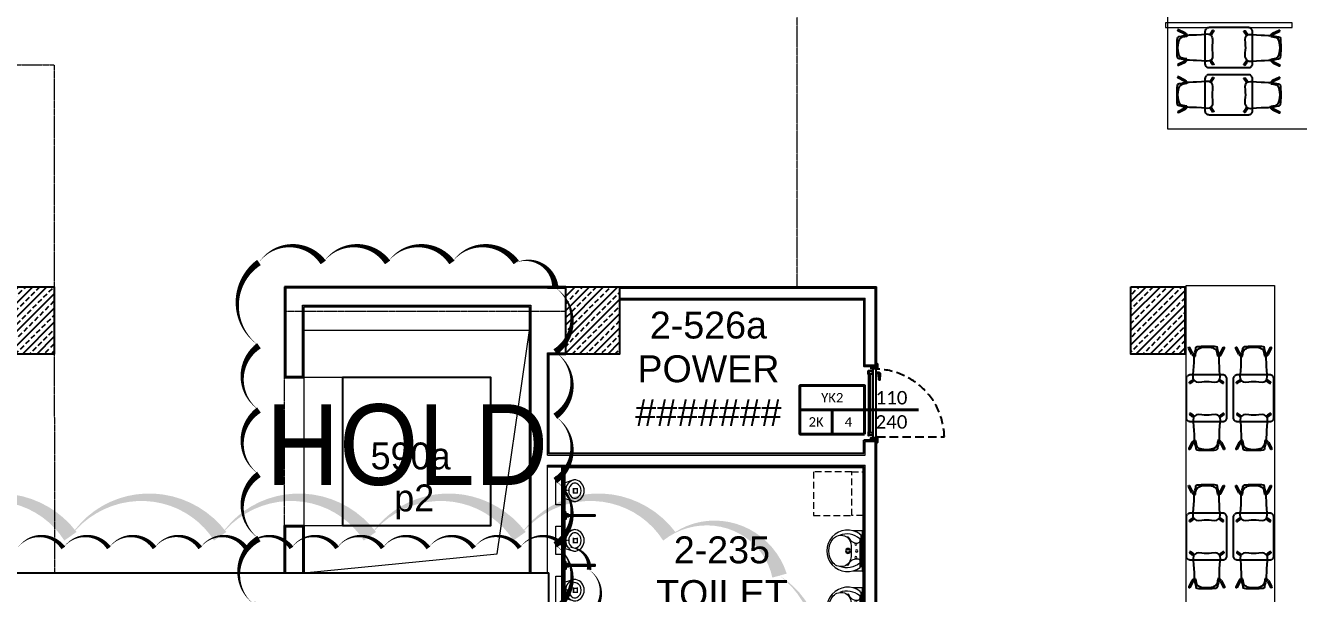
# Model space of a CAD drawing. Header units: centimetres. Extents: x -678439 to 55805, y -426864 to 17948.
# Drawn here: x 46867 to 48759, y 10968 to 11813 of the extents above; entities that cross this region are included whole.
import ezdxf
from ezdxf.enums import TextEntityAlignment as Align

# ---------------------------------------------------------------- set-up
doc = ezdxf.new("R2010")
doc.units = ezdxf.units.CM
doc.header["$LTSCALE"] = 0.01
doc.header["$MEASUREMENT"] = 0
for name, pattern in [('AM_DIN_G_W050', [13.75, 9.75, -1.5, 1, -1.5]), ('DASHED2', [9.525, 6.35, -3.175]), ('HIDDEN', [9.525, 6.35, -3.175]), ('HIDDEN2', [0.1875, 0.125, -0.0625])]:
    doc.linetypes.add(name, pattern=pattern)
doc.layers.get('0').update_dxf_attribs({"lineweight": 0})
for name, color, linetype in [('AG-02', 152, 'Continuous'), ('AG-DOOR', 2, 'Continuous'), ('AG-DOOR-OPENING', 9, 'HIDDEN'), ('AG-PLASTER', 73, 'Continuous'), ('AG-STEEL', 122, 'Continuous'), ('CAM', 1, 'Continuous'), ('KPL1', 143, 'Continuous'), ('V-0_Hatch_Concrete', 252, 'Continuous'), ('V-2_Column', 160, 'Continuous'), ('V-5_Mechanical', 222, 'Continuous')]:
    doc.layers.add(name, color=color, linetype=linetype)
for name, color, linetype, lineweight in [('Ag-040', 2, 'Continuous', 20), ('AG-DOOR-NOTATION-FIRE', 1, 'Continuous', 40), ('AG-Furniture', 9, 'Continuous', 9), ('AG-Wall', 4, 'Continuous', 20), ('AG-WALL-GYP-GREEN', 83, 'Continuous', 20), ('AI-040 @ 250', 2, 'Continuous', 20), ('HOLD', 7, 'Continuous', 0), ('R3', 4, 'Continuous', 0), ('shaft', 3, 'Continuous', 20), ('SP2-Flooring', 4, 'DASHED2', 9)]:
    doc.layers.add(name, color=color, linetype=linetype, lineweight=lineweight)
doc.styles.add('Arial', font='arial.ttf')
doc.styles.add('ARIAL-ING', font='arial.ttf')
doc.styles.add('CALIBRI LIGHT', font='calibril.ttf')
doc.styles.add('IIS IKEA SANS', font='')
doc.styles.get('IIS IKEA SANS').set_extended_font_data('IKEA Sans')

# ---------------------------------------------------------------- blocks, each defined once
blk = doc.blocks.new('150714_ARSA$0$KOLON 80X120')
at = {"layer": 'V-0_Hatch_Concrete'}
h = blk.add_hatch(dxfattribs=at)
h.set_pattern_fill('ANSI33', color=256, scale=60)
h.set_pattern_definition([(45, (-19036.79, -4512.143), (-10.606602, 10.606602), []), (45, (-19026.183, -4512.143), (-10.606602, 10.606602), [7.5, -3.75])])
h.paths.add_polyline_path([(0, 100), (80, 100), (80, 0), (0, 0)])
at = {"layer": 'V-2_Column'}
blk.add_lwpolyline([(0, 100), (80, 100), (80, 0), (0, 0), (0, 100)], dxfattribs=at)
blk = doc.blocks.new('Slab_9_1', base_point=(-85903, -46600))
at = {"layer": 'SP2-Flooring', "color": 209}
blk.add_lwpolyline([(-47400, -55000), (-38201, -55000), (-38199, -62550), (-34780, -62550), (-34780, -58660), (-30600, -58660), (-30600, -58300), (-29800, -58300), (-29800, -58300), (-27160, -58300), (-27160, -51329)], dxfattribs=at)
blk = doc.blocks.new('*U93')
at = {"style": 'Arial'}
for tag, p in [('NO', (1.676, 0.8)), ('MAHAL', (1.676, -1.8)), ('ALAN', (1.676, -4.4))]:
    blk.add_attdef(tag, text='', height=1.6, dxfattribs=at).set_placement(p, align=Align.MIDDLE_CENTER)
blk = doc.blocks.new('*U273')
blk.add_lwpolyline([(1000, -450), (2200, -450), (2200, 450), (1000, 450)], close=True)
for points in [[(2200, 0), (0, 0)], [(1600, -450), (1600, 0)]]:
    blk.add_lwpolyline(points)
at = {"style": 'CALIBRI LIGHT'}
for tag, height, p in [('GENİŞLİK', 250, (500, 225)), ('KAPIKODU', 175, (1600, 225)), ('YÜKSEKLİK', 250, (500, -225)), ('KATTAKI.SAYISI', 175, (1300, -225)), ('BULUNDUGU.KAT', 175, (1900, -225))]:
    blk.add_attdef(tag, text='', height=height, dxfattribs=at).set_placement(p, align=Align.MIDDLE_CENTER)
blk = doc.blocks.new('A$C32196F0F')
at = {"color": 122}
for p, q in [((11, 3.5), (10.5, 3.5)), ((10.5, 3.5), (10.5, 0.3)), ((15.2, 0), (10.8, 0)), ((11, 6.5), (11, 7.5)), ((15, 6.5), (15, 7.5)), ((15.5, 3.5), (15, 3.5)), ((15.5, 3.5), (15.5, 0.3)), ((15.5, 3), (101.5, 3)), ((15.5, 0.5), (101.5, 0.5)), ((101.5, 3.5), (102, 3.5)), ((101.5, 3.5), (101.5, 0.3)), ((101.8, 0), (106.2, 0)), ((102, 6.5), (102, 7.5)), ((106, 6.5), (106, 7.5)), ((106, 3.5), (106.5, 3.5)), ((106.5, 3.5), (106.5, 0.3))]:
    blk.add_line(p, q, dxfattribs=at)
at = {"linetype": 'HIDDEN2'}
for p, q in [((109.9, 12.8), (107.4, 12.8)), ((108.7, 11.6), (108.7, 14.1))]:
    blk.add_line(p, q, dxfattribs=at)
at = {"color": 122}
for points in [[(7, 4.3), (7, 13.8, 0.414214), (6.8, 14), (0.2, 14, 0.414214), (0, 13.8), (0, 12.5), (0.1, 12.5), (0.1, 13.8, -0.414214), (0.2, 13.9), (6.8, 13.9, -0.414214), (6.8, 13.8), (6.8, 4.3), (6.8, 4.3, -0.414214), (6.7, 4.2), (3.5, 4.2), (3.5, 4.2), (3.5, 4), (6.7, 4, 0.414214), (7, 4.3)], [(110, 4.3), (110, 13.8, -0.414214), (110.2, 14), (116.8, 14, -0.414214), (117, 13.8), (117, 12.5), (116.8, 12.5), (116.8, 13.8, 0.414214), (116.8, 13.9), (110.2, 13.9, 0.414214), (110.1, 13.8), (110.1, 4.3), (110.1, 4.3, 0.414214), (110.3, 4.2), (113.5, 4.2), (113.5, 4.2), (113.5, 4), (110.3, 4, -0.414214), (110, 4.3)]]:
    blk.add_lwpolyline(points, format="xyb", dxfattribs=at)
blk.add_lwpolyline([(110, 7.5), (7, 7.5), (7, 11.5), (110, 11.5)], close=True)
for points in [[(15, 6.5), (11, 6.5), (11, 1.5), (15, 1.5)], [(102, 6.5), (106, 6.5), (106, 1.5), (102, 1.5)]]:
    blk.add_lwpolyline(points, close=True, dxfattribs=at)
at = {"color": 253}
blk.add_lwpolyline([(12.2, 12), (12.2, 14.9, -0.414214), (15.2, 17.9), (23.7, 17.4, -0.502224), (24.2, 16.7), (23.9, 15.9), (23.9, 15.9), (15.2, 15.4, 0.414214), (14.2, 14.4), (14.2, 12)], format="xyb", dxfattribs=at)
at = {"linetype": 'HIDDEN2'}
for radius in [0.75, 0.5]:
    blk.add_circle((108.7, 12.8), radius, dxfattribs=at)
at = {"color": 122}
for centre, start, end in [((10.8, 0.3), 180, 270), ((15.2, 0.3), 270, 360), ((101.8, 0.3), 180, 270), ((106.2, 0.3), 270, 360)]:
    blk.add_arc(centre, 0.3, start, end, dxfattribs=at)
at = {"layer": 'AG-DOOR-OPENING', "color": 9, "linetype": 'HIDDEN', "ltscale": 200}
blk.add_line((108.7, 12.8), (108.7, 113.2), dxfattribs=at)
blk.add_arc((111.2, 9.8), 103.4, 91.3869, 179.1783, dxfattribs=at)
blk = doc.blocks.new('DURAVIT-PISUAR-PLAN')
at = {"color": 4, "linetype": 'AM_DIN_G_W050', "ltscale": 2}
blk.add_line((0, -69), (0, 17), dxfattribs=at)
for p, q in [((-31, -124), (-31, -186)), ((-21, -131), (21, -131)), ((-2, -56), (2, -56)), ((31, -124), (31, -186)), ((-2, -240), (2, -240))]:
    blk.add_line(p, q)
blk.add_lwpolyline([(159, -161, 0.094756), (159, -135, 0.028832), (154, -118), (118, -3, 0.32681), (113, 0), (-113, 0, 0.32681), (-118, -3), (-154, -118, 0.028832), (-159, -135, 0.094756), (-159, -161, 0.374692), (0, -285, 0.374692)], format="xyb", close=True)
for centre, radius, start, end in [((-8, -164), 153, 86.8567, 169.019), ((-43, -148), 70, 155.158, 204.842), ((-8, -164), 108, 86.8518, 155.158), ((-8, -132), 108, 204.842, 273.1482), ((0, -315), 194, 78.4794, 101.6014), ((0, 5), 194, 258.3986, 281.5206), ((8, -164), 153, 10.981, 93.1433), ((8, -164), 108, 24.842, 93.1482), ((8, -132), 108, 266.8518, 335.158), ((43, -148), 70, 335.158, 24.842)]:
    blk.add_arc(centre, radius, start, end)
blk = doc.blocks.new('A$C502F7B7C')
at = {"layer": 'AG-Furniture'}
blk.add_lwpolyline([(0, 4), (0, 46), (11, 46), (11, 4)], close=True, dxfattribs=at)
at = {"layer": 'AG-STEEL', "ltscale": 10}
for points in [[(11, 46), (9, 46), (9, 50), (11, 50)], [(9.2, 49.8), (10.8, 49.8), (10.8, 46.2), (9.2, 46.2)], [(11, 4), (9, 4), (9, 0), (11, 0)], [(9.2, 0.2), (10.8, 0.2), (10.8, 3.8), (9.2, 3.8)]]:
    blk.add_lwpolyline(points, close=True, dxfattribs=at)
at = {"layer": 'AG-Furniture', "ltscale": 0.0002, "xscale": 0.1, "yscale": 0.1, "zscale": 0.1, "rotation": 89.99999999999997}
blk.add_blockref('DURAVIT-PISUAR-PLAN', (13.3, 25), dxfattribs=at)
blk = doc.blocks.new('A$C0AC67A3C')
at = {"layer": 'AG-DOOR'}
for points in [[(5, 6.2), (5, 7.7), (1.5, 7.7), (1.5, 10.6), (0, 10.6), (0, 6.2)], [(5, 5), (5, 3.5), (1.5, 3.5), (1.5, 0), (0, 0), (0, 5)]]:
    blk.add_lwpolyline(points, dxfattribs=at)
blk.add_lwpolyline([(0, 5), (45, 5), (45, 6.2), (0, 6.2)], close=True, dxfattribs=at)
blk = doc.blocks.new('A$C43686071')
for p, q in [((54, 61), (38.8, 61)), ((49.5, 54.6), (49.5, 16)), ((54, 1), (38.8, 1))]:
    blk.add_line(p, q)
for points in [[(51, 7.3), (49.5, 7.3), (49.5, 6.1, -1.989975), (49.5, 55.8), (49.5, 54.6), (51, 54.6)], [(9.6, 12.9, 0.69845), (36, 22.6), (36, 39.4, 0.69845), (9.6, 49.1, 0.366646), (9.6, 12.9)]]:
    blk.add_lwpolyline(points, format="xyb", close=True)
for points in [[(29.7, 51.6, -0.361215), (32.3, 51.6, 0.349763), (45.5, 42.7, 0.574856), (48.9, 49.1, 0.271647), (19.2, 54.2, 0.271647)], [(29.7, 10.3, 0.361215), (32.3, 10.4, -0.349763), (45.5, 19.3, -0.574856), (48.9, 12.8, -0.271647), (19.2, 7.7, -0.271647)]]:
    blk.add_lwpolyline(points, format="xyb")
for centre, radius in [((43.3, 41), 1.5), ((31.5, 31), 3.75), ((31.5, 31), 2.25), ((43.3, 21), 1.5), ((44.2, 31), 1.75)]:
    blk.add_circle(centre, radius)
blk = doc.blocks.new('ART_00113592_P')
at = {"color": 0, "linetype": 'Continuous', "lineweight": -3}
for p, q in [((0, -60), (1, -49)), ((0, -540), (0, -60)), ((1, -49), (4, -39)), ((4, -39), (8, -30)), ((8, -30), (14, -21)), ((14, -21), (21, -14)), ((21, -14), (30, -8)), ((30, -8), (39, -4)), ((39, -4), (49, -1)), ((49, -1), (60, 0)), ((60, 0), (640, 0)), ((640, 0), (651, -1)), ((651, -1), (661, -4)), ((661, -4), (670, -8)), ((670, -8), (679, -14)), ((686, -21), (679, -14)), ((692, -30), (686, -21)), ((696, -39), (692, -30)), ((699, -49), (696, -39)), ((700, -60), (699, -49)), ((700, -540), (700, -60)), ((700, -60), (700, -60)), ((1, -551), (0, -540)), ((4, -561), (1, -551)), ((8, -570), (4, -561)), ((692, -570), (696, -561)), ((696, -561), (699, -551)), ((699, -551), (700, -540)), ((14, -579), (8, -570)), ((21, -586), (14, -579)), ((21, -586), (30, -592)), ((30, -592), (39, -596)), ((39, -596), (49, -599)), ((49, -599), (60, -600)), ((60, -600), (640, -600)), ((640, -600), (651, -599)), ((651, -599), (661, -596)), ((661, -596), (670, -592)), ((670, -592), (679, -586)), ((679, -586), (686, -579)), ((686, -579), (692, -570))]:
    blk.add_line(p, q, dxfattribs=at)
blk = doc.blocks.new('ART_00104314_P')
at = {"color": 0, "linetype": 'Continuous', "lineweight": -3}
for p, q in [((225, 0), (268, 0)), ((268, 0), (312, 0)), ((0, -28), (1, -14)), ((46, -123), (0, -28)), ((1, -14), (15, -15)), ((61, -109), (15, -15)), ((46, -123), (62, -139)), ((61, -109), (76, -125)), ((62, -139), (83, -154)), ((76, -125), (85, -131)), ((80, -245), (82, -187)), ((82, -187), (83, -149)), ((83, -149), (86, -116)), ((84, -154), (100, -150)), ((86, -116), (93, -93)), ((93, -93), (101, -65)), ((100, -150), (104, -120)), ((101, -65), (105, -37)), ((104, -120), (107, -97)), ((105, -37), (107, -27)), ((107, -27), (114, -13)), ((107, -97), (116, -69)), ((114, -13), (126, -6)), ((116, -69), (136, -43)), ((126, -6), (155, -2)), ((136, -43), (159, -32)), ((155, -2), (186, -1)), ((159, -32), (177, -25)), ((177, -25), (198, -20)), ((186, -1), (225, 0)), ((198, -20), (226, -16)), ((226, -16), (268, -12)), ((268, -12), (310, -16)), ((310, -16), (337, -20)), ((312, 0), (349, -1)), ((337, -20), (358, -25)), ((349, -1), (382, -1)), ((358, -25), (376, -32)), ((376, -32), (399, -43)), ((382, -1), (406, -5)), ((419, -71), (399, -43)), ((406, -5), (419, -11)), ((427, -22), (419, -11)), ((430, -120), (419, -71)), ((430, -38), (427, -22)), ((435, -65), (430, -38)), ((434, -150), (430, -120)), ((434, -150), (451, -155)), ((443, -94), (435, -65)), ((448, -117), (443, -94)), ((452, -150), (448, -117)), ((450, -130), (456, -126)), ((452, -153), (469, -141)), ((453, -188), (452, -150)), ((455, -245), (453, -188)), ((456, -126), (471, -110)), ((469, -141), (486, -124)), ((471, -110), (517, -15)), ((486, -124), (532, -28)), ((517, -15), (531, -15)), ((532, -28), (531, -15)), ((69, -413), (75, -366)), ((75, -366), (79, -294)), ((79, -294), (80, -245)), ((457, -294), (455, -245)), ((461, -366), (457, -294)), ((466, -414), (461, -366)), ((11, -548), (13, -534)), ((11, -548), (25, -551)), ((13, -534), (51, -507)), ((25, -551), (62, -524)), ((51, -507), (67, -496)), ((62, -524), (79, -512)), ((67, -447), (69, -413)), ((67, -451), (67, -447)), ((69, -479), (67, -451)), ((67, -496), (74, -491)), ((82, -509), (69, -479)), ((79, -512), (82, -510)), ((83, -510), (82, -509)), ((83, -510), (114, -529)), ((114, -529), (141, -534)), ((141, -534), (194, -531)), ((194, -531), (231, -526)), ((231, -526), (268, -525)), ((268, -525), (303, -526)), ((303, -526), (341, -530)), ((341, -530), (392, -534)), ((392, -534), (419, -530)), ((419, -530), (450, -512)), ((450, -512), (464, -489)), ((450, -512), (450, -512)), ((451, -511), (452, -511)), ((452, -511), (468, -523)), ((461, -493), (463, -495)), ((463, -495), (480, -507)), ((464, -489), (468, -452)), ((468, -447), (466, -414)), ((468, -452), (468, -447)), ((468, -523), (506, -550)), ((480, -507), (518, -534)), ((506, -550), (520, -548)), ((520, -548), (518, -534))]:
    blk.add_line(p, q, dxfattribs=at)
blk = doc.blocks.new('A$C4C4F46C8')
at = {"layer": 'AG-Furniture', "color": 251}
for points, elevation in [([(-16654, 11630), (-8550, 11630), (-8550, 2742), (-16654, 2742)], 427), ([(-16380, 420), (-15065, 420), (-15065, -12747), (-16380, -12747)], 1005)]:
    blk.add_lwpolyline(points, close=True, dxfattribs=dict(at, elevation=elevation))
at = {"layer": 'AG-Furniture'}
blk.add_lwpolyline([(-16687, 4254), (-14802, 4254), (-14802, 4324), (-16687, 4324)], close=True, dxfattribs=at)
at = {"layer": 'AG-Furniture', "ltscale": 0.3, "extrusion": (0, 0, -1), "zscale": -1}
for p, rotation in [((16520, 4222, 720), 270), ((16520, 4222, 720), 270), ((14970, 3686, 720), 90), ((14970, 3686, 720), 90), ((16520, 3521, 720), 270), ((16520, 3521, 720), 270), ((14970, 2986, 720), 90), ((14970, 2986, 720), 90)]:
    blk.add_blockref('ART_00104314_P', p, dxfattribs=dict(at, rotation=rotation))
for p in [(15395, 4254), (15395, 4254), (15395, 3554), (15395, 3554)]:
    blk.add_blockref('ART_00113592_P', p, dxfattribs=at)
at = {"layer": 'AG-Furniture', "ltscale": 0.3}
for name, p, rotation in [('ART_00104314_P', (-16343, -483, -720), 359.9999879412392), ('ART_00104314_P', (-16343, -483, -720), 359.9999879412392), ('ART_00104314_P', (-15643, -483, -720), 359.9999879412392), ('ART_00104314_P', (-15643, -483, -720), 359.9999879412392), ('ART_00113592_P', (-16376, -1608), 89.99998794123918), ('ART_00113592_P', (-16376, -1608), 89.99998794123918), ('ART_00113592_P', (-15676, -1608), 89.99998794123918), ('ART_00113592_P', (-15676, -1608), 89.99998794123918), ('ART_00104314_P', (-15808, -2033, -720), 179.9999879412391), ('ART_00104314_P', (-15808, -2033, -720), 179.9999879412391), ('ART_00104314_P', (-15108, -2033, -720), 179.9999879412391), ('ART_00104314_P', (-15108, -2033, -720), 179.9999879412391), ('ART_00104314_P', (-16343, -2539, -720), 359.9999879412392), ('ART_00104314_P', (-16343, -2539, -720), 359.9999879412392), ('ART_00104314_P', (-15643, -2539, -720), 359.9999879412392), ('ART_00104314_P', (-15643, -2539, -720), 359.9999879412392), ('ART_00113592_P', (-16376, -3664), 89.99998794123918), ('ART_00113592_P', (-16376, -3664), 89.99998794123918), ('ART_00113592_P', (-15676, -3664), 89.99998794123918), ('ART_00113592_P', (-15676, -3664), 89.99998794123918), ('ART_00104314_P', (-15808, -4089, -720), 179.9999879412391), ('ART_00104314_P', (-15808, -4089, -720), 179.9999879412391), ('ART_00104314_P', (-15108, -4089, -720), 179.9999879412391), ('ART_00104314_P', (-15108, -4089, -720), 179.9999879412391)]:
    blk.add_blockref(name, p, dxfattribs=dict(at, rotation=rotation))

msp = doc.modelspace()

# ---------------------------------------------------------------- linework, layer by layer
msp.add_lwpolyline([(47338.2, 11288.9), (47280.7, 11288.9), (47280.7, 11068.9), (47338.2, 11068.9)], close=True)
at = {"layer": 'AG-02', "ltscale": 0.01}
msp.add_line((47664.2, 10168.9), (47664.2, 11156.9), dxfattribs=at)
at = {"layer": 'AG-Furniture', "linetype": 'HIDDEN2', "ltscale": 8000}
for points in [[(48094.7, 11148.9), (48037.7, 11148.9), (48037.7, 11083.9), (48094.7, 11083.9)], [(48094.7, 11148.9), (48111.7, 11148.9), (48111.7, 11083.9), (48094.7, 11083.9)]]:
    msp.add_lwpolyline(points, close=True, dxfattribs=at)
at = {"layer": 'AG-PLASTER'}
for p, q in [((47669.7, 11423.9), (47251.7, 11423.9)), ((47251.7, 11423.9), (47251.7, 11288.9)), ((47749.7, 11423.9), (48131.7, 11423.9)), ((47280.7, 11394.9), (47615.7, 11394.9)), ((47280.7, 11288.9), (47280.7, 11394.9)), ((47615.7, 11394.9), (47615.7, 10998.9)), ((47251.7, 11288.9), (47280.7, 11288.9)), ((48112.7, 11175.9), (48112.7, 11195.9)), ((47642.7, 11156.9), (48112.7, 11156.9)), ((48112.7, 11156.9), (48112.7, 10773.9))]:
    msp.add_line(p, q, dxfattribs=at)
for points in [[(47749.7, 11404.9), (48112.7, 11404.9), (48112.7, 11305.9), (48131.7, 11305.9), (48131.7, 11423.9)], [(48112.7, 11175.9), (47644.7, 11175.9), (47644.7, 11323.9), (47669.7, 11323.9)], [(48131.7, 10773.9), (48131.7, 11195.9), (48112.7, 11195.9)], [(47251.7, 10998.9), (47251.7, 11068.9), (47280.7, 11068.9), (47280.7, 10998.9)]]:
    msp.add_lwpolyline(points, dxfattribs=at)
at = {"layer": 'AG-Wall'}
for p, q in [((47642.7, 11421.9), (47669.7, 11421.9)), ((47749.7, 11421.9), (48129.7, 11421.9)), ((48129.7, 11307.9), (48129.7, 11421.9)), ((47278.7, 11290.9), (47278.7, 11396.9)), ((47278.7, 11396.9), (47617.7, 11396.9)), ((47617.7, 11396.9), (47617.7, 10998.9)), ((47749.7, 11406.9), (48114.7, 11406.9)), ((48114.7, 11307.9), (48114.7, 11406.9)), ((48114.7, 11307.9), (48129.7, 11307.9)), ((47253.7, 11290.9), (47278.7, 11290.9)), ((48114.7, 11173.9), (48114.7, 11193.9)), ((48114.7, 11193.9), (48129.7, 11193.9)), ((48129.7, 10773.9), (48129.7, 11193.9)), ((47642.7, 11173.9), (48114.7, 11173.9)), ((47642.7, 11158.9), (48114.7, 11158.9)), ((48114.7, 10773.9), (48114.7, 11158.9)), ((47617.7, 10998.9), (47642.7, 10998.9))]:
    msp.add_line(p, q, dxfattribs=at)
for points in [[(47642.7, 11421.9), (47642.7, 11421.9), (47253.7, 11421.9), (47253.7, 11290.9)], [(47642.7, 11173.9), (47642.7, 11325.9), (47669.7, 11325.9)], [(47642.7, 10998.9), (47642.7, 11158.9)]]:
    msp.add_lwpolyline(points, dxfattribs=at)
msp.add_lwpolyline([(47253.7, 11066.9), (47278.7, 11066.9), (47278.7, 10998.9), (47253.7, 10998.9)], close=True, dxfattribs=at)
at = {"layer": 'AG-WALL-GYP-GREEN'}
for p, q in [((47666.2, 10653.9), (47666.2, 11156.9)), ((47667.4, 10653.9), (47667.4, 11156.9))]:
    msp.add_line(p, q, dxfattribs=at)
at = {"layer": 'CAM', "ltscale": 1000}
for points in [[(48110.7, 11061.4), (48110.7, 11001.4), (48111.7, 11001.4), (48111.7, 11061.4)], [(48110.7, 10976.4), (48110.7, 10916.4), (48111.7, 10916.4), (48111.7, 10976.4)]]:
    msp.add_lwpolyline(points, close=True, dxfattribs=at)
at = {"layer": 'HOLD'}
msp.add_lwpolyline([(47213.8, 11460.2, 0, 9.56, -0.520567), (47309.4, 11460.2, 0, 9.56, -0.520567), (47405, 11460.2, 0, 9.56, -0.520567), (47500.6, 11460.2, 0, 9.56, -0.520567), (47596.2, 11460.2, 0, 9.56, -0.520567), (47654.2, 11422.7, 0, 9.56, -0.520567), (47654.2, 11327.1, 0, 9.56, -0.520567), (47654.2, 11231.5, 0, 9.56, -0.520567), (47654.2, 11135.9, 0, 9.56, -0.520567), (47654.2, 11040.3, 0, 9.56, -0.520567), (47654.2, 10944.7, 0, 9.56, -0.520567), (47572.8, 10930.6, 0, 9.56, -0.520567), (47477.2, 10930.6, 0, 9.56, -0.520567), (47381.6, 10930.6, 0, 9.56, -0.520567), (47286, 10930.6, 0, 9.56, -0.462282), (47203.8, 10954, 0, 9.56, -0.517742), (47213.8, 11049.6, 0, 9.56, -0.520567), (47213.8, 11145.2, 0, 9.56, -0.520567), (47213.8, 11240.8, 0, 9.56, -0.520567), (47213.8, 11336.4, 0, 9.56, -0.520567)], format="xyseb", close=True, dxfattribs=at)
msp.add_lwpolyline([(46855.3, 11035.8, 0, 6.78, -0.520567), (46923.1, 11035.8, 0, 6.78, -0.520567), (46990.9, 11035.8, 0, 6.78, -0.520567), (47058.7, 11035.8, 0, 6.78, -0.520567), (47126.6, 11035.8, 0, 6.78, -0.520567), (47194.4, 11035.8, 0, 6.78, -0.520567), (47262.2, 11035.8, 0, 6.78, -0.520567), (47330, 11035.8, 0, 6.78, -0.520567), (47397.8, 11035.8, 0, 6.78, -0.520567), (47465.6, 11035.8, 0, 6.78, -0.520567), (47533.4, 11035.8, 0, 6.78, -0.520567), (47601.3, 11035.8, 0, 6.78, -0.520567), (47669.1, 11035.8, 0, 6.78, -0.520567), (47704.3, 11003.3, 0, 6.78, -0.520567), (47704.3, 10935.5, 0, 6.78, -0.520567)], format="xyseb", dxfattribs=at)
at = {"layer": 'KPL1', "ltscale": 1000}
msp.add_lwpolyline([(48111.7, 10673.9), (48111.7, 10656.9), (47668.4, 10656.9), (47668.4, 11155.9), (48111.7, 11155.9), (48111.7, 10773.9)], dxfattribs=at)
at = {"layer": 'R3'}
msp.add_lwpolyline([(46488.8, 11053.1, 0, 22.2, -0.520567), (46711.2, 11053.1, 0, 22.2, -0.520567), (46933.7, 11053.1, 0, 22.2, -0.520567), (47156.2, 11053.1, 0, 22.2, -0.520567), (47378.6, 11053.1, 0, 22.2, -0.520567), (47601.1, 11053.1, 0, 22.2, -0.520567), (47823.6, 11053.1, 0, 22.2, -0.520567), (47987.5, 10994.6, 0, 22.2, -0.520567), (47987.5, 10772.1, 0, 22.2, -0.520567), (47987.5, 10549.6, 0, 22.2, -0.520567), (47835.2, 10479.5, 0, 22.2, -0.520567), (47612.7, 10479.5, 0, 22.2, -0.520567), (47390.2, 10479.5, 0, 22.2, -0.520567), (47167.8, 10479.5, 0, 22.2, -0.520567), (46945.3, 10479.5, 0, 22.2, -0.520567), (46722.8, 10479.5, 0, 22.2, -0.520567), (46500.4, 10479.5, 0, 22.2, -0.520567), (46488.8, 10690.4, 0, 22.2, -0.520567), (46488.8, 10912.9, 0, 22.2, -0.520567)], format="xyseb", close=True, dxfattribs=at)
at = {"layer": 'shaft', "ltscale": 2000}
msp.add_lwpolyline([(47280.7, 10998.9), (47615.7, 10998.9), (47615.7, 11358.9), (47280.7, 11358.9)], close=True, dxfattribs=at)
msp.add_lwpolyline([(47280.7, 10998.9), (47567.8, 11027), (47615.7, 11358.9)], dxfattribs=at)
at = {"layer": 'V-2_Column'}
for p, q in [((47280.7, 11394.9), (47615.7, 11394.9)), ((46709.7, 10998.9), (47644.7, 10998.9)), ((47644.7, 10548.9), (47644.7, 10998.9)), ((47644.7, 10548.9), (47644.7, 10998.9))]:
    msp.add_line(p, q, dxfattribs=at)
at = {"layer": 'V-5_Mechanical', "linetype": 'Continuous', "lineweight": -2, "transparency": 33554610}
msp.add_lwpolyline([(47338.2, 11068.9), (47558.2, 11068.9), (47558.2, 11288.9), (47338.2, 11288.9)], close=True, dxfattribs=at)

# ---------------------------------------------------------------- block references
at = {"layer": 'AG-DOOR', "rotation": 270}
msp.add_blockref('A$C32196F0F', (48119.2, 11309.4), dxfattribs=at)
at = {"layer": 'AG-DOOR-NOTATION-FIRE', "ltscale": 0.3}
ref = msp.add_blockref('*U273', (48193.8, 11241.1), dxfattribs=dict(at, xscale=-0.08000000000000002, yscale=0.08000000000000002, zscale=0.08000000000000002))
ref.add_attrib('BULUNDUGU.KAT', '2K', dxfattribs={"layer": '0', "height": 14, "style": 'CALIBRI LIGHT'}).set_placement((48041.8, 11223.1), align=Align.MIDDLE_CENTER)
ref.add_attrib('KATTAKI.SAYISI', '4', dxfattribs={"layer": '0', "height": 14, "style": 'CALIBRI LIGHT'}).set_placement((48089.8, 11223.1), align=Align.MIDDLE_CENTER)
ref.add_attrib('KAPIKODU', 'YK2', dxfattribs={"layer": '0', "height": 14, "style": 'CALIBRI LIGHT'}).set_placement((48065.8, 11259.1), align=Align.MIDDLE_CENTER)
ref.add_attrib('YÜKSEKLİK', '240', dxfattribs={"layer": '0', "height": 20, "style": 'CALIBRI LIGHT'}).set_placement((48153.8, 11223.1), align=Align.MIDDLE_CENTER)
ref.add_attrib('GENİŞLİK', '110', dxfattribs={"layer": '0', "height": 20, "style": 'CALIBRI LIGHT'}).set_placement((48153.8, 11259.1), align=Align.MIDDLE_CENTER)
at = {"layer": 'AG-Furniture', "xscale": 0.1, "yscale": 0.1, "zscale": 0.1}
msp.add_blockref('A$C4C4F46C8', (50229.7, 11383.9), dxfattribs=at)
at = {"layer": 'AG-Furniture'}
for name, p in [('A$C502F7B7C', (47655.2, 11095.9)), ('A$C0AC67A3C', (47668.4, 11078.3)), ('A$C502F7B7C', (47655.2, 11021.9)), ('A$C0AC67A3C', (47668.4, 11004.3)), ('A$C502F7B7C', (47655.2, 10947.9))]:
    msp.add_blockref(name, p, dxfattribs=at)
at = {"layer": 'AG-Furniture', "xscale": -1, "rotation": 180}
for p in [(48057.7, 11062.3), (48057.7, 10977.3)]:
    msp.add_blockref('A$C43686071', p, dxfattribs=at)
at = {"layer": 'AI-040 @ 250', "color": 2, "linetype": 'Continuous', "lineweight": -2, "transparency": 33554610, "xscale": 25, "yscale": 25, "zscale": 25}
for p, values in [((47839.9, 11347.1), {'ALAN': '#######', 'MAHAL': 'POWER', 'NO': '2-526a'}), ((47859.9, 11012.9), {'ALAN': '########', 'MAHAL': 'TOILET', 'NO': '2-235'})]:
    msp.add_blockref('*U93', p, dxfattribs=at).add_auto_attribs(values)
at = {"layer": 'SP2-Flooring', "color": 7, "linetype": 'Continuous', "lineweight": 20, "xscale": 0.1, "yscale": 0.1, "zscale": 0.1}
msp.add_blockref('Slab_9_1', (42139.4, 12593.9), dxfattribs=at)
at = {"layer": 'V-2_Column'}
for p in [(46829.7, 11323.9), (47669.7, 11323.9), (48509.7, 11323.9)]:
    msp.add_blockref('150714_ARSA$0$KOLON 80X120', p, dxfattribs=at)

# ---------------------------------------------------------------- texts
at = {"layer": 'Ag-040', "lineweight": -2, "transparency": 33554610, "style": 'IIS IKEA SANS'}
for s, p in [('590a', (47379.7, 11152.5)), ('p2', (47414.9, 11090.1))]:
    msp.add_text(s, height=40, dxfattribs=at).set_placement(p)
at = {"layer": 'HOLD', "style": 'ARIAL-ING', "width": 0.9}
msp.add_text('HOLD', height=120, dxfattribs=at).set_placement((47224.2, 11129.4))

doc.saveas('drawing.dxf')
